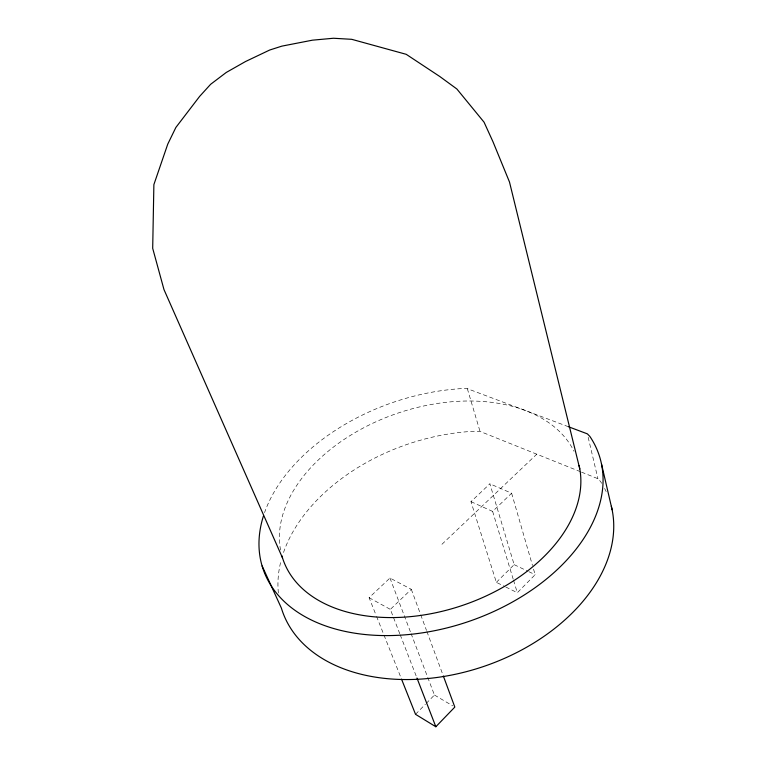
<?xml version="1.0" encoding="UTF-8"?>
<svg xmlns="http://www.w3.org/2000/svg" width="765" height="765" viewBox="0 0 765 765"><rect width="100%" height="100%" fill="white"/><g stroke="black" fill="none" stroke-linecap="round" stroke-linejoin="round"><path stroke-width="0.57" stroke-dasharray="3.83 2.87" d="M415.538 714.319L425.407 704.249M426.229 703.418L434.444 695.031L411.14 633.745M505.789 587.023L517.312 592.722L535.146 574.697L532.832 566.664M496.361 582.347L514.147 564.656L489.877 483.824L470.963 501.658L496.361 582.347L504.737 586.497M399.789 633.745L390.351 609.38L411.302 589.318L389.959 578.034L369.103 597.694L376.112 615.299M513.2 579.172L492.631 511.412L511.613 493.234L489.877 483.824M441.941 544.307L536.781 454.18M568.443 426.736L467.339 388.677L462.997 388.524A177.404 115.898 -18.8 0 0 264.547 512.646M580.463 471.709L480.018 431.403L475.763 431.192A172.756 117.447 -18.7 0 0 282.907 554.319M581.553 472.148L597.934 478.718L600.401 481.328A172.756 117.447 -18.7 0 1 601.663 483.317M470.963 501.658L492.631 511.412M514.147 564.656L527.802 571.178M528.845 571.685L535.146 574.697M369.103 597.694L390.351 609.38M434.444 695.031L452.784 705.885M376.552 616.399L383.561 634.003M384.001 635.103L401.08 678.01M400.219 634.845L416.533 676.92M389.959 578.034L410.719 632.636M411.302 589.318L420.339 613.76M420.75 614.869L426.497 630.427M426.908 631.536L442.916 674.864M513.544 580.3L517.312 592.722M467.339 388.677L480.018 431.403M511.613 493.234L532.497 565.517M588.17 437.303L597.934 478.718M280.564 550.102A155.429 101.42 -18.8 0 1 398.106 413.052A155.429 101.42 -18.8 0 1 573.989 451.293M278.384 593.047A172.756 117.447 -18.7 0 1 281.185 560.133M604.589 488.462A172.756 117.447 -18.7 0 1 606.167 491.656"/><path stroke-width="1.15" d="M401.52 679.11L415.538 714.319L435.84 726.75L454.821 707.09L443.327 675.973M568.443 426.736L587.357 433.851L589.853 436.404A177.404 115.898 -18.8 0 1 445.526 628.266A177.404 115.898 -18.8 0 1 263.399 516.107M262.146 565.976L281.386 608.108A172.756 117.447 -18.7 0 0 476.901 668.658A172.756 117.447 -18.7 0 0 611.331 506.258M282.524 557.924L163.978 289.572L152.694 248.338L153.88 184.604L167.755 144.136L175.874 127.449L199.636 96.39L210.643 84.293L226.277 72.446L245.489 61.544L269.71 50.021L281.883 46.13L312.407 40.182L333.464 38.25L351.728 39.321L406.215 54.315L439.779 76.5L456.868 88.989L484.063 122.19L493.004 141.802L509.49 182.013L579.794 468.926M416.963 678.029L435.84 726.75M601.596 464.384L612.115 509.748M579.086 465.503A155.429 101.42 -18.8 0 1 455.338 607.706A155.429 101.42 -18.8 0 1 281.874 555.725"/></g></svg>
